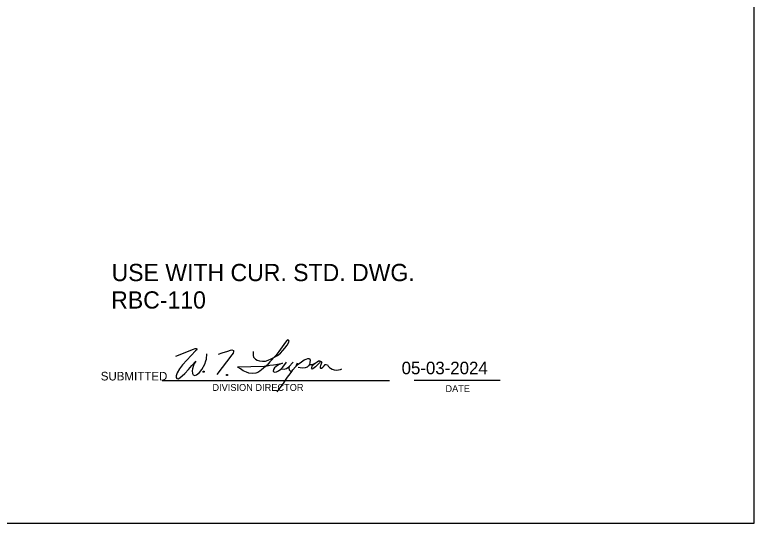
# Model space of a CAD drawing. Extents: x 47.45 to 50.2, y 10.37 to 12.04.
# Drawn here: x 49.594 to 50.201, y 10.371 to 10.788 of the extents above; entities that cross this region are included whole.
import ezdxf

# ---------------------------------------------------------------- set-up
doc = ezdxf.new("R2010")
doc.units = 0
for name, color, linetype in [('1', 7, 'Continuous'), ('2', 7, 'Continuous'), ('BR 2020 Reprint', 7, 'Continuous'), ('RW 2024 Reprint', 7, 'Continuous'), ('SB_STD_SEPIA', 7, 'Continuous')]:
    doc.layers.add(name, color=color, linetype=linetype)

msp = doc.modelspace()

# ---------------------------------------------------------------- linework, layer by layer
at = {"layer": '2'}
msp.add_lwpolyline([(47.45135, 10.37055), (50.20137, 10.37055), (50.20137, 12.03932), (47.45135, 12.03932)], close=True, dxfattribs=at)
at = {"layer": 'RW 2024 Reprint'}
for points in [[(49.816, 10.51418), (49.81792, 10.5167), (49.81908, 10.51868), (49.81941, 10.5199), (49.81897, 10.52072), (49.81822, 10.521), (49.81761, 10.52061), (49.81646, 10.51912), (49.81386, 10.51527), (49.81104, 10.51146), (49.80854, 10.50808), (49.80372, 10.50307), (49.80142, 10.50028), (49.79855, 10.49777), (49.79687, 10.49629), (49.79535, 10.49522), (49.79375, 10.49432), (49.79216, 10.49364), (49.78937, 10.49341), (49.78649, 10.4936), (49.78445, 10.49443), (49.78179, 10.4957), (49.7795, 10.49721), (49.77775, 10.49836), (49.7771, 10.49878), (49.79913, 10.49946), (49.80156, 10.49978), (49.80356, 10.50018), (49.80658, 10.50056), (49.80845, 10.5008), (49.81141, 10.5014), (49.8141, 10.50192), (49.81071, 10.50049), (49.8089, 10.49906), (49.80747, 10.49793), (49.80662, 10.49661), (49.80651, 10.49542), (49.80733, 10.49456), (49.8092, 10.49472), (49.8108, 10.49562), (49.81266, 10.49685), (49.81407, 10.4983), (49.81599, 10.50068), (49.81725, 10.50272)], [(49.72657, 10.50762), (49.74104, 10.51332), (49.74239, 10.51386), (49.74323, 10.51393), (49.74359, 10.51368), (49.74366, 10.51318), (49.74346, 10.51268), (49.74263, 10.5119), (49.73199, 10.50038), (49.72959, 10.49715), (49.72765, 10.49381), (49.72675, 10.49153), (49.72675, 10.49022), (49.72721, 10.48919), (49.72852, 10.48894), (49.72988, 10.48982), (49.73395, 10.49351), (49.73687, 10.49658), (49.73948, 10.49996), (49.74284, 10.50355), (49.74131, 10.50115), (49.74063, 10.49902), (49.74007, 10.4973), (49.73992, 10.4955), (49.74017, 10.49351), (49.74081, 10.49239), (49.74202, 10.4918), (49.74355, 10.4922), (49.74593, 10.49412), (49.74795, 10.49677), (49.75024, 10.50111), (49.75121, 10.50366), (49.75152, 10.50518), (49.75184, 10.50958)], [(49.7616, 10.50919), (49.76465, 10.51034), (49.76924, 10.5118), (49.77145, 10.5125), (49.77252, 10.51284), (49.77391, 10.51238), (49.77393, 10.51136), (49.77352, 10.51004), (49.77235, 10.50871), (49.76012, 10.49259)], [(49.78991, 10.51142), (49.78991, 10.50805), (49.79034, 10.50688), (49.7918, 10.50522), (49.79328, 10.50429), (49.7953, 10.50366), (49.79771, 10.50343), (49.80002, 10.50365), (49.80229, 10.50437), (49.80472, 10.5053), (49.80706, 10.50664), (49.80983, 10.50822), (49.81228, 10.51018), (49.81436, 10.5122), (49.816, 10.51418)], [(49.82264, 10.4963), (49.82465, 10.49877), (49.82702, 10.50094), (49.82963, 10.50286), (49.83183, 10.50449), (49.83355, 10.50518), (49.83495, 10.50575), (49.83635, 10.50575), (49.83667, 10.50432), (49.8366, 10.50239), (49.83617, 10.50066), (49.83538, 10.49962), (49.83422, 10.4986), (49.8326, 10.49814), (49.83061, 10.49789), (49.82847, 10.49802), (49.82702, 10.49832)], [(49.83617, 10.50066), (49.83879, 10.50089), (49.84083, 10.50181), (49.84241, 10.50296), (49.84357, 10.50381), (49.8442, 10.50391), (49.84466, 10.50389), (49.84499, 10.50362), (49.84505, 10.5033), (49.84432, 10.50209), (49.843, 10.50065), (49.84123, 10.49883), (49.84018, 10.49796), (49.83909, 10.49718), (49.83853, 10.49706), (49.83801, 10.49732), (49.83793, 10.49788), (49.83815, 10.49841), (49.83848, 10.49933), (49.83957, 10.50087), (49.84083, 10.50181)], [(49.84505, 10.5033), (49.8459, 10.5033), (49.84629, 10.50269), (49.8462, 10.50203), (49.84552, 10.50047), (49.84525, 10.49987), (49.84497, 10.49899), (49.84493, 10.49799), (49.84533, 10.49766), (49.84619, 10.49777), (49.84709, 10.4986), (49.84815, 10.49982), (49.84897, 10.50076), (49.84987, 10.50082), (49.85088, 10.50054), (49.85163, 10.49936), (49.85256, 10.49832), (49.85353, 10.49767), (49.85475, 10.49685), (49.85642, 10.49635), (49.85824, 10.49613), (49.86017, 10.49628), (49.86159, 10.4968), (49.86283, 10.49725)], [(49.81307, 10.49727), (49.8155, 10.49695), (49.81744, 10.49759), (49.8192, 10.4988), (49.82269, 10.50262)], [(49.81944, 10.499), (49.81913, 10.49787), (49.81949, 10.4963), (49.82059, 10.49543), (49.82164, 10.49558), (49.82264, 10.4963)], [(49.82604, 10.50182), (49.82537, 10.49988), (49.82465, 10.49877)], [(49.8098, 10.47848), (49.81215, 10.48165), (49.81475, 10.48516), (49.81649, 10.4878), (49.81823, 10.49044), (49.82029, 10.49321), (49.82171, 10.49511), (49.82264, 10.4963)]]:
    msp.add_lwpolyline(points, dxfattribs=at)
for centre in [(49.74925, 10.49488), (49.76845, 10.49221)]:
    msp.add_circle(centre, 0.000501, dxfattribs=at)
at = {"layer": 'SB_STD_SEPIA'}
for p, q in [((49.71524, 10.48761), (49.90193, 10.48761)), ((49.99291, 10.48761), (49.92222, 10.48761))]:
    msp.add_line(p, q, dxfattribs=at)

# ---------------------------------------------------------------- texts
at = {"layer": '1'}
for s, height, p in [('USE WITH CUR. STD. DWG. ', 0.0141368, (49.67372, 10.5692)), ('RBC-110', 0.014137, (49.67342, 10.54669))]:
    msp.add_text(s, height=height, dxfattribs=at).set_placement(p)
at = {"layer": 'BR 2020 Reprint'}
msp.add_text('05-03-2024', height=0.010334, dxfattribs=at).set_placement((49.91188, 10.49275))
at = {"layer": 'SB_STD_SEPIA'}
for s, height, p in [('SUBMITTED', 0.007068, (49.66486, 10.48769)), ('DIVISION DIRECTOR', 0.0056547, (49.75653, 10.47912)), ('DATE', 0.005655, (49.94785, 10.47814))]:
    msp.add_text(s, height=height, dxfattribs=at).set_placement(p)

doc.saveas('drawing.dxf')
